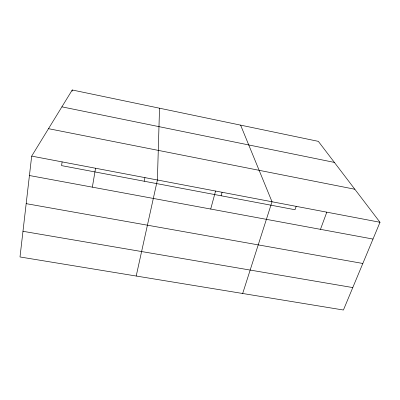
<?xml version="1.0" encoding="UTF-8"?>
<svg xmlns="http://www.w3.org/2000/svg" width="400" height="400" viewBox="0 0 400 400"><rect width="100%" height="100%" fill="white"/><g stroke="black" fill="none" stroke-linecap="round" stroke-linejoin="round"><path stroke-width="0.6" d="M159.525 108.205L157.395 179.99L136.2 276.025M31.68 156.11L20 256.965L343.425 310.015L380 222.27L318.345 141.36L72.24 89.985L31.68 156.11L380 222.27M62.105 161.95L61.59 165.625L295.005 209.735L296.18 206.295M72.07 91.175L72.24 89.985M92.36 187.155L95.55 168.245M144.185 181.23L144.955 177.565M210.705 209.045L215.575 191.04M221.1 195.765L222.08 192.215M242.67 293.49L272.02 201.76L240.615 125.135M320.47 229.345L326.805 212.17M22.97 231.305L352.78 287.575M26.175 203.645L362.825 263.47M29.43 175.52L373 239.06M48.505 128.68L354.825 189.24M61.9 106.845L334.38 162.41"/></g></svg>
